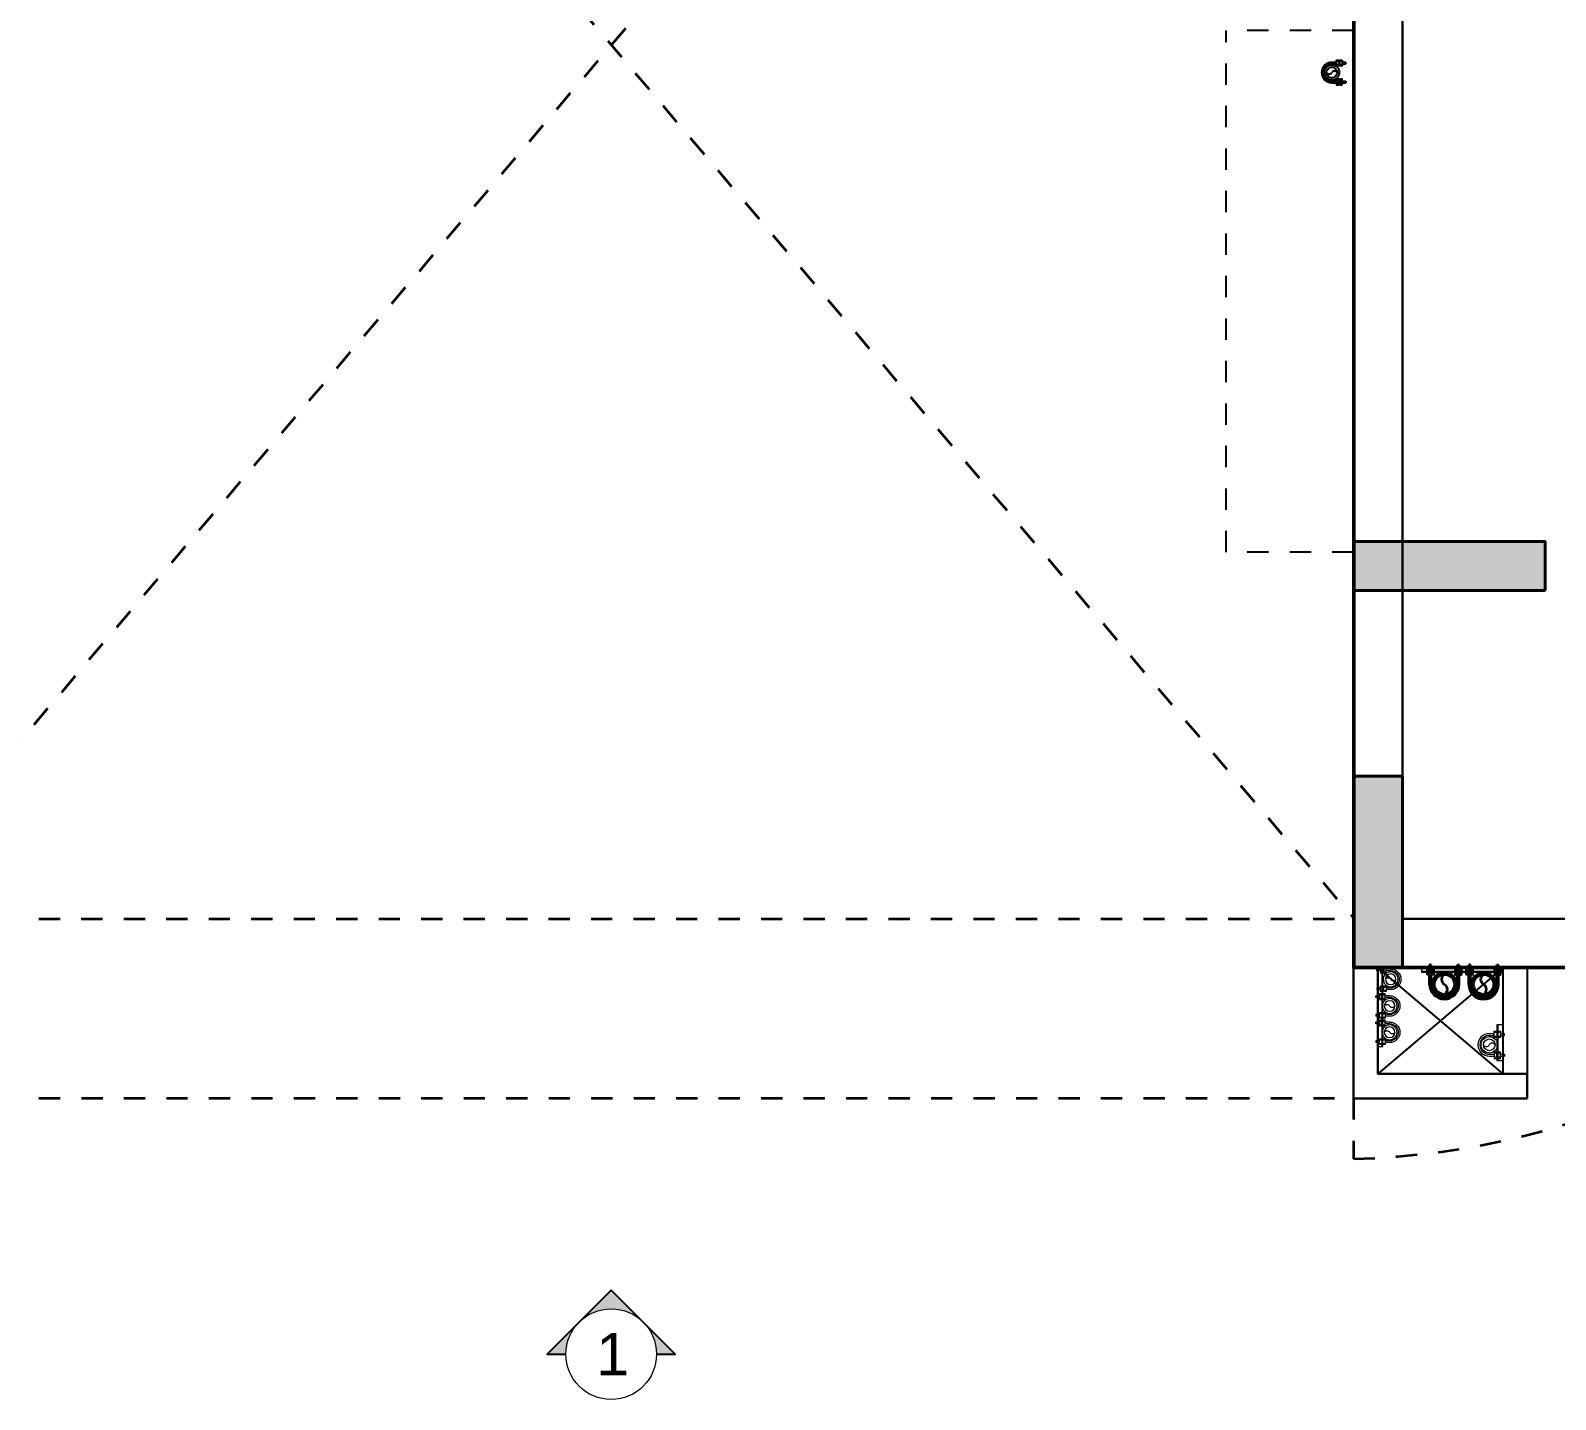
# Model space of a CAD drawing. Header units: inches. Extents: x 0 to 429, y 0 to 146.
# Drawn here: x 200.63 to 207.81, y 98.8 to 105.24 of the extents above; entities that cross this region are included whole.
import ezdxf
from ezdxf.enums import TextEntityAlignment as Align

# ---------------------------------------------------------------- set-up
doc = ezdxf.new("R2010")
doc.units = ezdxf.units.IN
doc.header["$MEASUREMENT"] = 0
doc.linetypes.add('Xr-4BHK-A-B-Ground-Sub$0$DASHED2', pattern=[0.375, 0.25, -0.125])
doc.linetypes.add('Xr-4BHK-A-B-Ground-Sub$0$HIDDEN', pattern=[0.375, 0.25, -0.125])
for name, color, linetype, lineweight in [('FLOOR-GROUND', 7, 'Continuous', 50), ('XR-4BHK-A-B-GROUND-SUB$0$LINE ABOVE', 6, 'Xr-4BHK-A-B-Ground-Sub$0$HIDDEN', 35), ('XR-4BHK-A-B-GROUND-SUB$0$TOWER-COL', 1, 'Continuous', 40), ('XR-4BHK-A-B-GROUND-SUB$0$TOWER-COL-HATCH', 9, 'Continuous', 5), ('XR-4BHK-A-B-GROUND-SUB$0$WALL', 7, 'Continuous', 30)]:
    doc.layers.add(name, color=color, linetype=linetype, lineweight=lineweight)
for name, color, linetype in [('XR-4BHK-A-B-GROUND-SUB$0$1PL-SHAFT-PIPE', 7, 'Continuous'), ('XR-4BHK-A-B-GROUND-SUB$0$BALCONY', 6, 'Continuous'), ('XR-4BHK-A-B-GROUND-SUB$0$ELE', 4, 'Continuous')]:
    doc.layers.add(name, color=color, linetype=linetype)
for name, color, linetype, lineweight, true_color in [('XR-4BHK-A-B-GROUND-SUB$0$SEWERARE LINE', 7, 'Continuous', 35, 0xca2d12), ('XR-4BHK-A-B-GROUND-SUB$0$STROM WATER', 7, 'Continuous', 25, 0x00001a), ('XR-4BHK-A-B-GROUND-SUB$0$WATER SUPPLAY', 7, 'Continuous', 0, 0x00f000)]:
    doc.layers.add(name, color=color, linetype=linetype, lineweight=lineweight, true_color=true_color)
doc.styles.add('Xr-4BHK-A-B-Ground-Sub$0$$0$DIM', font='arial.ttf', dxfattribs={"height": 4})
doc.styles.add('Xr-4BHK-A-B-Ground-Sub$0$$1$Standard', font='arial.ttf')

# ---------------------------------------------------------------- blocks, each defined once
blk = doc.blocks.new('Xr-4BHK-A-B-Ground-Sub$0$ground')
at = {"layer": 'XR-4BHK-A-B-GROUND-SUB$0$BALCONY', "linetype": 'Xr-4BHK-A-B-Ground-Sub$0$DASHED2'}
for p, q in [((-10585, -10040), (-10585, -7584.8)), ((-9985, -7584.8), (-10585, -7584.8)), ((-9985, -10040), (-10585, -10040))]:
    blk.add_line(p, q, dxfattribs=at)
at = {"layer": 'XR-4BHK-A-B-GROUND-SUB$0$ELE'}
for p, q in [((-9870, -11995.1), (-9282.1, -12494.9)), ((-9282.1, -11995.1), (-9870, -12494.9)), ((-9282.1, -11995), (-9282.1, -12494.9)), ((-9167.1, -11995.1), (-9167.1, -12494.9))]:
    blk.add_line(p, q, dxfattribs=at)
at = {"layer": 'XR-4BHK-A-B-GROUND-SUB$0$LINE ABOVE'}
blk.add_lwpolyline([(-9985, -12609.9), (-9985, -12895.1, 0.111051), (-8386.7, -12490.5, -0.244497), (-6788.3, -12490.5, 0.111051), (-5190, -12895.1, -74.791831)], format="xyb", dxfattribs=at)
at = {"layer": 'XR-4BHK-A-B-GROUND-SUB$0$WALL'}
for p, q in [((-9985, -11995), (-9985, -2935)), ((-9755, -11765), (-9755, -2935)), ((-9985, -11995), (-9985, -12609.9)), ((-5190, -11995), (-9870, -11995)), ((-9870, -11995), (-9870, -12494.9)), ((-9167.1, -12494.9), (-9870, -12494.9)), ((-9167.1, -12494.9), (-9167.1, -12609.9)), ((-9985, -12609.9), (-9167.1, -12609.9))]:
    blk.add_line(p, q, dxfattribs=at)
blk.add_lwpolyline([(-5892.9, -12609.9), (-5190, -12609.9), (-5190, -12895.1), (-4960, -12895.1), (-4960, -11765), (-9755, -11765)], dxfattribs=at)
blk = doc.blocks.new('Xr-4BHK-A-B-Ground-Sub$0$core typ')
at = {"layer": 'XR-4BHK-A-B-GROUND-SUB$0$LINE ABOVE'}
for p, q in [((-5324.1, -6264.8), (0.4, 0.2)), ((-3660.4, 0), (1665.9, -6264.8)), ((-5325.2, -6265), (1665.2, -6265.2)), ((-5324.6, -7109.8), (1665.4, -7110))]:
    blk.add_line(p, q, dxfattribs=at)
blk = doc.blocks.new('Xr-4BHK-A-B-Ground-Sub$0$REV.CO.')
at = {"layer": 'XR-4BHK-A-B-GROUND-SUB$0$TOWER-COL-HATCH'}
for points in [[(459366.1, 17980.2), (459596.1, 17980.2), (459596.1, 17079.7), (459366.1, 17079.7)], [(459596.1, 16205.2), (459596.1, 15975.2), (458695.7, 15975.2), (458695.7, 16205.2)]]:
    blk.add_hatch(color=256, dxfattribs=at).paths.add_polyline_path(points)
at = {"layer": 'XR-4BHK-A-B-GROUND-SUB$0$TOWER-COL'}
for points in [[(459366.1, 17079.7), (459596.1, 17079.7), (459596.1, 17980.2), (459366.1, 17980.2)], [(458695.7, 16205.2), (458695.7, 15975.2), (459596.1, 15975.2), (459596.1, 16205.2)]]:
    blk.add_lwpolyline(points, close=True, dxfattribs=at)
blk = doc.blocks.new('Xr-4BHK-A-B-Ground-Sub$0$$0$DOOR NO')
at = {"lineweight": 0}
blk.add_circle((0, 0), 10, dxfattribs=at)
at = {"style": 'Xr-4BHK-A-B-Ground-Sub$0$$0$DIM'}
blk.add_attdef('X1', text='', height=9, dxfattribs=at).set_placement((0, 0), align=Align.MIDDLE_CENTER)
blk = doc.blocks.new('Xr-4BHK-A-B-Ground-Sub$0$CI100')
at = {"layer": 'XR-4BHK-A-B-GROUND-SUB$0$SEWERARE LINE', "ltscale": 100}
for p, q in [((-78.9, 0), (-78.9, 11.5)), ((-74, 60.7), (-74, 11.5)), ((-66, 60.7), (-66, 11.5)), ((-61.1, 0), (-61.1, 11.5)), ((61.1, 0), (61.1, 11.5)), ((66, 60.7), (66, 11.5)), ((74, 60.7), (74, 11.5)), ((78.9, 0), (78.9, 11.5)), ((-78.9, -15.5), (-78.9, -4)), ((-74, 0), (-74, -4)), ((-74, -15.5), (-74, -37.3)), ((-74, -16.8), (-74, -37.3)), ((-66, -37.3), (-74, -37.3)), ((-66, 0), (-66, -4)), ((-66, -15.5), (-66, -37.3)), ((-66, -16.8), (-66, -37.3)), ((-61.1, -15.5), (-61.1, -4)), ((61.1, -15.5), (61.1, -4)), ((66, 0), (66, -4)), ((66, -15.5), (66, -37.3)), ((66, -16.8), (66, -37.3)), ((66, -37.3), (74, -37.3)), ((74, 0), (74, -4)), ((74, -15.5), (74, -37.3)), ((74, -16.8), (74, -37.3)), ((78.9, -15.5), (78.9, -4))]:
    blk.add_line(p, q, dxfattribs=at)
for points in [[(-85.4, 0), (-54.6, 0), (-54.6, 11.5), (-85.4, 11.5)], [(85.4, 0), (54.6, 0), (54.6, 11.5), (85.4, 11.5)], [(-85.4, -15.5), (-54.6, -15.5), (-54.6, -4), (-85.4, -4)], [(85.4, -15.5), (54.6, -15.5), (54.6, -4), (85.4, -4)]]:
    blk.add_lwpolyline(points, close=True, dxfattribs=at)
for radius in [60.7, 50]:
    blk.add_circle((0, 60.7), radius, dxfattribs=at)
for centre, radius, start, end in [((0, 60.7), 74, 0, 180), ((0, 60.7), 66, 0, 180), ((13.9, 85.7), 28.6, 119.0199, 240.9801), ((-13.9, 35.7), 28.6, 299.0199, 60.9801)]:
    blk.add_arc(centre, radius, start, end, dxfattribs=at)
blk = doc.blocks.new('Xr-4BHK-A-B-Ground-Sub$0$CI50')
at = {"ltscale": 100}
for p, q in [((-53.2, 2), (-53.2, 13.5)), ((-48.3, 35), (-48.3, 13.5)), ((-48.3, 2), (-48.3, -2)), ((-40.3, 35), (-40.3, 13.5)), ((-40.3, 2), (-40.3, -2)), ((-35.4, 2), (-35.4, 13.5)), ((35.4, 2), (35.4, 13.5)), ((40.3, 35), (40.3, 13.5)), ((40.3, 2), (40.3, -2)), ((48.3, 35), (48.3, 13.5)), ((48.3, 2), (48.3, -2)), ((53.2, 2), (53.2, 13.5)), ((-53.2, -13.5), (-53.2, -2)), ((-48.3, -13.5), (-48.3, -30.6)), ((-48.3, -14.8), (-48.3, -30.6)), ((-40.3, -30.6), (-48.3, -30.6)), ((-40.3, -13.5), (-40.3, -30.6)), ((-40.3, -14.8), (-40.3, -30.6)), ((-35.4, -13.5), (-35.4, -2)), ((35.4, -13.5), (35.4, -2)), ((40.3, -13.5), (40.3, -30.6)), ((40.3, -14.8), (40.3, -30.6)), ((40.3, -30.6), (48.3, -30.6)), ((48.3, -13.5), (48.3, -30.6)), ((48.3, -14.8), (48.3, -30.6)), ((53.2, -13.5), (53.2, -2))]:
    blk.add_line(p, q, dxfattribs=at)
for points in [[(-57.9, 2), (-30.9, 2), (-30.9, 13.5), (-57.9, 13.5)], [(57.9, 2), (30.9, 2), (30.9, 13.5), (57.9, 13.5)], [(-57.9, -13.5), (-30.9, -13.5), (-30.9, -2), (-57.9, -2)], [(57.9, -13.5), (30.9, -13.5), (30.9, -2), (57.9, -2)]]:
    blk.add_lwpolyline(points, close=True, dxfattribs=at)
for radius in [35, 25]:
    blk.add_circle((0, 35), radius, dxfattribs=at)
for centre, radius, start, end in [((0, 35), 48.3, 0, 180), ((0, 35), 40.3, 360, 180), ((6.9, 47.5), 14.3, 119.0199, 240.9801), ((-6.9, 22.5), 14.3, 299.0199, 60.9801)]:
    blk.add_arc(centre, radius, start, end, dxfattribs=at)
blk = doc.blocks.new('Xr-4BHK-A-B-Ground-Sub$0$A$C2521575D')
at = {"layer": 'XR-4BHK-A-B-GROUND-SUB$0$WATER SUPPLAY'}
for p, q in [((20261.7, 2542.2), (20261.7, 2167.6)), ((20828.6, 2521.2), (20448.5, 2521.2)), ((20807.6, 2271.6), (20807.6, 2100.3))]:
    blk.add_line(p, q, dxfattribs=at)
for points in [[(20240.7, 2542.2), (20240.7, 2167.6), (20265.7, 2167.6), (20265.7, 2542.2)], [(20828.6, 2542.2), (20448.5, 2542.3), (20448.5, 2517.2), (20828.6, 2517.2)], [(20828.6, 2271.6), (20828.6, 2100.3), (20803.6, 2100.3), (20803.6, 2271.6)]]:
    blk.add_lwpolyline(points, close=True, dxfattribs=at)
at = {"layer": 'XR-4BHK-A-B-GROUND-SUB$0$1PL-SHAFT-PIPE', "xscale": 0.9404999999969732, "yscale": 0.9404999999969732, "zscale": 0.9404999999969732, "rotation": 180}
for p in [(20555.6, 2517.5), (20740, 2517.2)]:
    blk.add_blockref('Xr-4BHK-A-B-Ground-Sub$0$CI100', p, dxfattribs=at)
at = {"layer": 'XR-4BHK-A-B-GROUND-SUB$0$STROM WATER', "rotation": 90}
blk.add_blockref('Xr-4BHK-A-B-Ground-Sub$0$CI50', (20060.8, 6751.7), dxfattribs=at)
at = {"layer": 'XR-4BHK-A-B-GROUND-SUB$0$WATER SUPPLAY', "xscale": -1, "rotation": 270}
for p in [(20267.7, 2484.3), (20262.8, 2358.7), (20262.8, 2234.8)]:
    blk.add_blockref('Xr-4BHK-A-B-Ground-Sub$0$CI50', p, dxfattribs=at)
at = {"layer": 'XR-4BHK-A-B-GROUND-SUB$0$WATER SUPPLAY', "xscale": 1.099999999976717, "yscale": 1.099999999976717, "zscale": 1.099999999976717, "rotation": 90}
blk.add_blockref('Xr-4BHK-A-B-Ground-Sub$0$CI50', (20805.4, 2175.9), dxfattribs=at)

msp = doc.modelspace()

# ---------------------------------------------------------------- hatches: boundary and pattern name
h = msp.add_hatch(color=256)
h.dxf.hatch_style = 1
h.paths.add_polyline_path([(203.3594, 99.313), (203.2086, 99.1621, -0.414214), (203.5103, 99.1621)])
h.paths.add_polyline_path([(203.5103, 99.1621, -0.198912), (203.5728, 99.0113), (203.6612, 99.0113)])
h.paths.add_polyline_path([(203.2086, 99.1621), (203.0577, 99.0113), (203.1461, 99.0113, -0.198912)])

# ---------------------------------------------------------------- linework, layer by layer
msp.add_lwpolyline([(203.5728, 99.0113), (203.6612, 99.0113), (203.3594, 99.313), (203.0577, 99.0113), (203.1461, 99.0113)])
at = {"layer": 'FLOOR-GROUND', "color": 181}
msp.add_lwpolyline([(208.5853, 110.1207), (206.8553, 110.1207), (206.8553, 100.8304), (211.6503, 100.8304)], dxfattribs=at)

# ---------------------------------------------------------------- block references
at = {"xscale": 0.001, "yscale": 0.001, "zscale": 0.001}
for name, p in [('Xr-4BHK-A-B-Ground-Sub$0$A$C2521575D', (186.7264, 98.291)), ('Xr-4BHK-A-B-Ground-Sub$0$core typ', (205.1898, 107.3252)), ('Xr-4BHK-A-B-Ground-Sub$0$ground', (216.839, 112.825))]:
    msp.add_blockref(name, p, dxfattribs=at)
at = {"xscale": 0.001, "yscale": 0.001, "zscale": 0.001, "rotation": 180}
msp.add_blockref('Xr-4BHK-A-B-Ground-Sub$0$REV.CO.', (666.4514, 118.8107), dxfattribs=at)
ref = msp.add_blockref('Xr-4BHK-A-B-Ground-Sub$0$$0$DOOR NO', (203.3594, 99.0113), dxfattribs=dict(xscale=0.02133599999999999, yscale=0.02133599999999999, zscale=0.02133599999999999))
ref.add_attrib('X1', '1', dxfattribs={"height": 0.2, "style": 'Xr-4BHK-A-B-Ground-Sub$0$$1$Standard'}).set_placement((203.3666, 99.0113), align=Align.MIDDLE_CENTER)

doc.saveas('drawing.dxf')
